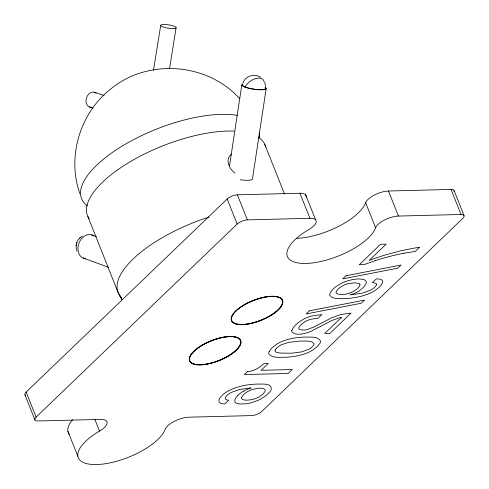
<?xml version="1.0" encoding="UTF-8"?>
<svg xmlns="http://www.w3.org/2000/svg" width="489" height="489" viewBox="0 0 489 489"><rect width="100%" height="100%" fill="white"/><g stroke="black" fill="none" stroke-linecap="round" stroke-linejoin="round"><path stroke-width="0.73" d="M76.131 245.411L76.205 248.357L76.999 251.163M76.162 245.148L76.626 243.021M76.119 245.502L76.174 245.038M229.549 165.624L241.81 84.927M266.205 88.436L252.452 178.943A12.329 2.567 8.6 0 1 240.331 179.787M153.46 70.379L160.716 25.287M169.585 68.362L176.113 27.781A7.8 1.699 9.1 0 0 164.83 24.462A7.8 1.699 9.1 0 0 164.298 27.353A7.8 1.699 9.1 0 0 176.113 27.781M376.328 284.781L376.359 284.048A7.8 3.02 -21.7 0 0 375.852 283.296L372.459 282.575L376.353 278.84L380.039 279.164A14.291 5.538 -21.7 0 1 381.964 280.136L382.502 280.863A12.824 4.969 -21.7 0 1 382.698 281.75C381.805 286.01 377.545 288.644 374.244 291.01A15.85 6.143 -21.7 0 1 370.741 292.887C362.734 296.536 353.926 298.107 345.191 298.62A66.669 25.838 -21.7 0 1 342.294 298.712C338.162 298.449 332.538 299.231 329.873 295.38A15.544 6.021 -21.7 0 1 329.83 293.803C331.676 289.225 336.169 286.316 340.265 283.889A14.615 5.666 -21.7 0 1 343.547 282.336L347.905 280.79A20.721 8.032 -21.7 0 1 354.519 279.28L357.618 278.981A25.66 9.945 -21.7 0 1 359.855 278.956L363.853 279.58A16.993 6.583 -21.7 0 1 365.803 280.882L366.249 281.792A15.269 5.917 -21.7 0 1 366.096 283.608L363.969 286.762A24.309 9.419 -21.7 0 1 362.954 287.795A18.979 7.353 -21.7 0 1 357.716 291.744A12.133 4.701 -21.7 0 1 353.883 293.644L350.424 294.891L362.759 293.033L370.711 290.063A10.446 4.046 -21.7 0 0 373.48 288.272L374.244 287.63A10.416 4.034 -21.7 0 0 376.371 284.769M76.663 242.899L78.216 239.812L80.624 237.293M76.553 243.235L76.742 242.66M242.85 83.216C245.056 76.064 254.696 72.824 260.655 77.458M237.617 395.68L236.12 397.435A18.136 7.029 -21.7 0 0 234.848 400.185L234.903 401.585A13.918 5.391 -21.7 0 0 235.936 402.973L239.469 403.981L245.655 403.835A20.238 7.842 -21.7 0 0 251.45 402.649L257.709 400.479A15.746 6.1 -21.7 0 0 261.089 398.853L266.309 395.381L270.056 391.658A17.671 6.846 -21.7 0 0 271.254 389.397C271.939 382.545 261.572 384.36 257.33 384.067C248.363 384.415 239.28 385.821 231.059 389.556A16.009 6.204 -21.7 0 0 227.403 391.512C223.791 393.193 213.65 401.775 222.14 403.7A14.713 5.703 -21.7 0 0 224.867 403.896L228.669 400.24L226.438 399.751L225.398 398.957A8.038 3.111 -21.7 0 1 225.276 397.912L226.48 395.974L228.919 393.841A10.006 3.875 -21.7 0 1 231.089 392.514L239.763 389.415L250.93 387.942A15.813 6.131 -21.7 0 0 243.4 391.243M25.795 395.601A7.8 3.02 -21.7 0 1 26.161 392.062L227.183 198.999A7.8 3.02 -21.7 0 1 237.391 194.824L299.971 193.247A15.599 6.045 -21.7 0 1 306.218 196.951M36.131 417.117L237.153 224.054A7.8 3.02 -21.7 0 1 247.361 219.879L309.94 218.296A15.599 6.045 -21.7 0 1 308.975 229.445A47.574 18.435 -21.7 0 0 306.022 263.437A47.574 18.435 -21.7 0 0 375.613 227.764A15.599 6.045 -21.7 0 1 398.431 216.065L461.011 214.488A7.8 3.02 -21.7 0 1 462.839 218.357L261.817 411.426A7.8 3.02 -21.7 0 1 251.609 415.595L189.029 417.178A16.375 6.345 -21.7 0 0 165.074 429.458A46.797 18.136 -21.7 0 1 96.62 464.544A46.797 18.136 -21.7 0 1 99.524 431.109A16.375 6.345 -21.7 0 0 100.538 419.409L37.959 420.986A7.8 3.02 -21.7 0 1 36.131 417.117L26.161 392.062M79.426 238.357L80 237.813M80.917 237.073L81.29 236.817M81.797 236.493L82.531 236.095M375.173 260.661L364.085 264.61L359.262 264.732L380.558 244.28L386.121 244.139L369.189 260.405A103.98 40.294 -21.7 0 1 387.966 254.207L400.577 250.839L414.073 248.137A86.198 33.405 -21.7 0 1 419.458 247.379L415.204 251.468L404.782 253.076A61.394 23.79 -21.7 0 0 403.798 253.253M296.713 238.369A47.574 18.435 -21.7 0 0 365.644 202.715A15.599 6.045 -21.7 0 1 388.462 191.016L451.041 189.439A7.8 3.02 -21.7 0 1 453.981 191.847M94.67 92.274L104.016 95.502M89.444 106.975L93.044 108.216M91.504 234.812L96.388 236.597M83.075 257.972L108.65 267.342M245.545 87.14L245.056 86.95A11.742 6.797 -37.2 0 1 255.857 78.527A11.742 6.797 -37.2 0 1 264.078 81.651M245.007 86.932L244.537 86.736M239.744 98.76C207.843 62.965 148.546 58.209 111.333 88.515C80.227 112.427 66.663 156.541 79.866 193.632M120.08 296.42L122.048 299.519L118.161 292.685L87.861 216.48M119.432 295.087L122.048 299.519M305.625 194.787L315.594 219.842M454.067 190.508L464.037 215.557M451.041 189.439L461.011 214.488M388.462 191.016L398.431 216.065M365.644 202.715L375.613 227.764M299.971 193.247L309.94 218.296M264.677 144.169L284.586 194.157M237.391 194.824L247.361 219.879M227.183 198.999L237.153 224.054M94.817 419.281L99.524 431.109M67.904 431.249L77.873 456.298M24.963 394.861L34.933 419.917M264.683 82.219L265.692 86.498M69.126 434.171A46.797 18.136 -21.7 0 1 72.531 419.617M121.174 297.281A95.538 37.023 -21.7 0 1 208.95 217.079M89.163 218.705A95.538 37.023 -21.7 0 1 128.589 162.703A95.538 37.023 -21.7 0 1 233.993 131.089M258.363 137.232A95.538 37.023 -21.7 0 1 265.716 147.195M234.885 173.045A14.016 9.945 40.8 0 1 231.645 154.176M85.654 258.51A12.329 9.23 -69.9 0 1 78.918 243.357A12.329 9.23 -69.9 0 1 93.833 236.059M259.439 132.666A95.172 36.883 -21.7 0 1 259.066 137.794M87.482 205.851A95.172 36.883 -21.7 0 1 122.635 145.801A95.172 36.883 -21.7 0 1 237.318 115.349M237.666 395.68A18.393 7.127 -21.7 0 1 243.388 391.237M375.173 260.655A94.267 36.528 -21.7 0 1 390.497 256.236A99.249 38.46 -21.7 0 1 403.816 253.223M91.101 107.238A7.8 5.856 -71 0 1 86.553 97.623A7.8 5.856 -71 0 1 96.113 93.136M265.154 87.25A12.329 2.567 8.6 0 1 254.182 89.298A12.329 2.567 8.6 0 1 242.727 84.059M265.264 87.708A11.736 2.439 8.6 0 1 253.932 89.139A11.736 2.439 8.6 0 1 242.795 84.414M241.468 397.801L241.487 398.278A7.427 2.879 -21.7 0 0 241.817 398.865L242.465 399.311A15.293 5.923 -21.7 0 0 247.086 400.173L250.16 399.88A14.102 5.465 -21.7 0 0 255.539 398.535L256.627 398.132A8.704 3.374 -21.7 0 0 259.152 396.934L262.63 394.458L264.989 391.536A10 3.875 -21.7 0 0 265.111 390.051L264.885 389.641A12.738 4.939 -21.7 0 0 262.642 388.407L260.075 388.18A19.78 7.665 -21.7 0 0 258.381 388.242L252.715 389.342A9.138 3.545 -21.7 0 0 250.564 390.161L248.559 391.121A11.693 4.529 -21.7 0 0 244.842 393.523L242.403 395.968L241.468 397.801M359.965 284.794L359.378 286.358L357.587 288.412A12.054 4.67 -21.7 0 1 353.162 291.523C348.254 294.048 341.915 295.723 336.64 293.571A8.802 3.411 -21.7 0 1 336.236 293.039L336.169 292.838A10.483 4.065 -21.7 0 1 336.518 290.967L338.547 288.608L341.401 286.493A9.792 3.796 -21.7 0 1 344.317 285.001L344.843 284.781A11.314 4.383 -21.7 0 1 348.137 283.687L354.837 282.789L359.177 283.571A10.367 4.016 -21.7 0 1 359.69 284.017A7.842 3.038 -21.7 0 1 359.965 284.794M291.847 330.454L291.829 331.187A12.928 5.012 -21.7 0 0 292.208 332.123L294.305 333.62A17.017 6.595 -21.7 0 0 297.679 334.219L298.266 334.231A18.637 7.225 -21.7 0 0 300.215 334.152L302.281 333.901A15.501 6.009 -21.7 0 0 306.64 332.887L308.932 332.117A18.441 7.146 -21.7 0 0 310.967 331.316L326.414 323.351A40.825 15.819 -21.7 0 1 331.811 320.576L338.498 318.046A12.763 4.945 -21.7 0 1 341.499 317.373L324.775 333.431L330.002 333.296L351.016 313.113L341.609 314.421A26.706 10.348 -21.7 0 0 339.488 314.934L331.695 317.777L313.81 327.025L307.398 329.513A9.951 3.857 -21.7 0 1 304.213 330.081L300.063 329.739A9.425 3.655 -21.7 0 1 298.883 328.742A9.719 3.765 -21.7 0 1 298.944 327.239L301.401 324.225L305.943 321.126A9.114 3.533 -21.7 0 1 307.881 320.252L309.25 319.757A10.917 4.23 -21.7 0 1 311.469 319.128L317.966 318.302L321.878 314.549L311.664 316.022A16.357 6.339 -21.7 0 0 308.846 316.896L307.789 317.288A14.67 5.685 -21.7 0 0 304.72 318.62C299.69 321.401 294.023 324.873 291.847 330.454M275.173 350.093L275.081 350.417A8.16 3.16 -21.7 0 0 275.142 351.261L276.371 352.288L280.008 353.089L291.566 353.205L301.548 351.915L308.198 349.513A9.499 3.68 -21.7 0 0 310.264 348.315L311.597 347.324A11.767 4.56 -21.7 0 0 312.819 346.181L313.724 344.971A8.515 3.301 -21.7 0 0 314.03 343.926C312.049 340.038 306.096 341.438 302.428 341.016A84.102 32.592 -21.7 0 0 299.409 341.114L288.901 342.324L281.627 344.623A8.845 3.429 -21.7 0 0 279.867 345.558L276.927 347.777L275.173 350.093M269.182 351.487L268.962 352.031A15.465 5.99 -21.7 0 0 268.895 353.944C272.41 358.529 279.512 356.982 284.592 357.312C292.911 356.97 301.316 355.607 308.944 352.147A15.379 5.96 -21.7 0 0 312.116 350.485L317.404 346.512L320.179 342.948A15.232 5.905 -21.7 0 0 320.509 341.016C317.544 335.772 309.708 337.447 304.623 337.062C296.303 337.398 287.887 338.755 280.276 342.245A15.055 5.837 -21.7 0 0 276.896 344.067L272.184 347.673L269.182 351.487M309.451 310.821L306.2 313.944L361.304 303.235L364.549 300.112L309.451 310.821M345.974 275.747L342.722 278.871L397.82 268.161L401.072 265.038L345.974 275.747M247.397 371.652L244.359 374.568L288.174 373.468L292.281 369.525L261.126 370.307L268.333 363.388L264.091 363.492C259.445 367.777 253.822 371.151 247.397 371.652M204.188 364.605A27.494 10.654 -21.7 0 0 240.888 341.243A27.494 10.654 -21.7 0 0 200.337 346.322A27.494 10.654 -21.7 0 0 204.188 364.605M203.919 364.378A27.298 10.581 -21.7 0 0 240.661 341.273A27.298 10.581 -21.7 0 0 200.631 346.029A27.298 10.581 -21.7 0 0 203.919 364.378M246.065 324.384A27.494 10.654 -21.7 0 0 282.764 301.022A27.494 10.654 -21.7 0 0 242.214 306.102A27.494 10.654 -21.7 0 0 246.065 324.384M245.796 324.152A27.298 10.581 -21.7 0 0 282.544 301.053A27.298 10.581 -21.7 0 0 242.513 305.802A27.298 10.581 -21.7 0 0 245.796 324.152M203.992 364.562A27.298 10.581 -21.7 0 0 240.735 341.456A27.298 10.581 -21.7 0 0 200.704 346.212A27.298 10.581 -21.7 0 0 203.992 364.562M245.869 324.335A27.298 10.581 -21.7 0 0 282.618 301.236A27.298 10.581 -21.7 0 0 242.587 305.986A27.298 10.581 -21.7 0 0 245.869 324.335"/></g></svg>
